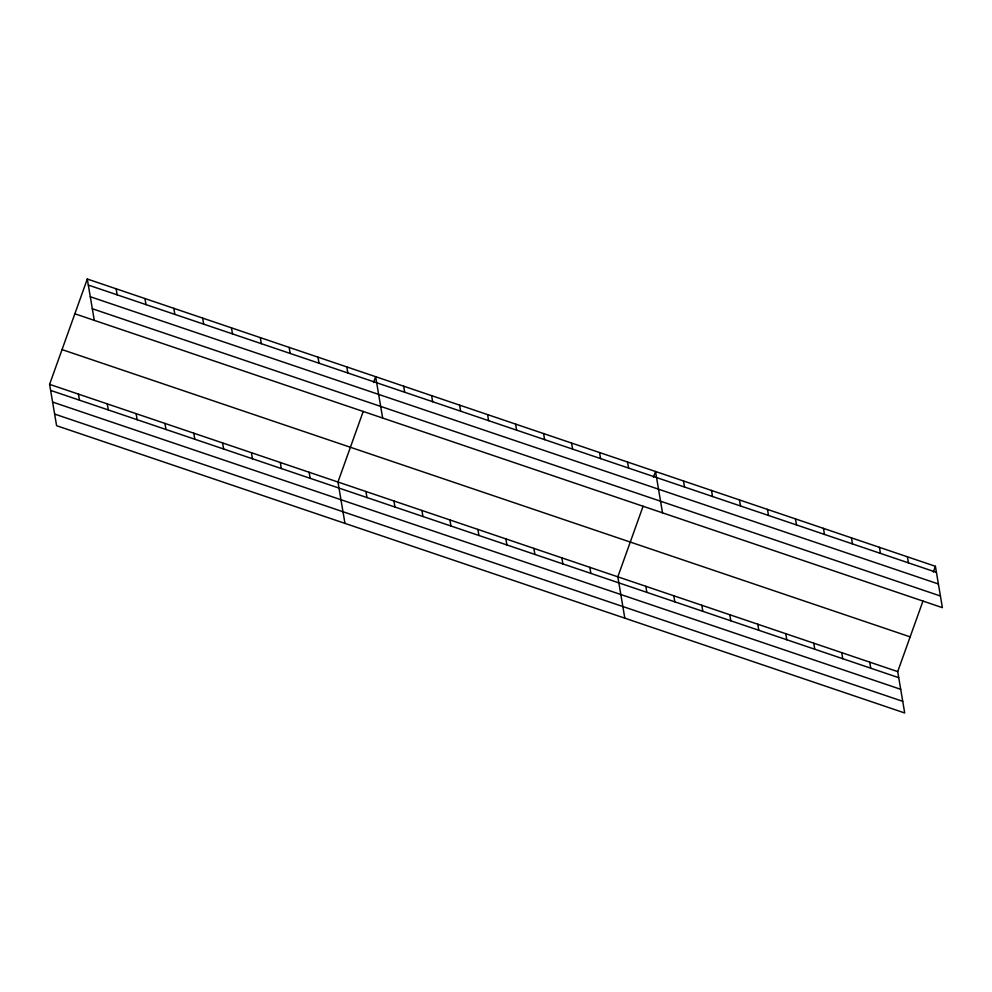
<?xml version="1.0" encoding="UTF-8"?>
<svg xmlns="http://www.w3.org/2000/svg" width="992" height="992" viewBox="0 0 992 992"><rect width="100%" height="100%" fill="white"/><g stroke="black" fill="none" stroke-linecap="round" stroke-linejoin="round"><path stroke-width="1.49" d="M922.969 601.053L897.71 671.621L904.704 712.975L56.594 425.704L49.6 384.35L87.296 279.025L935.406 566.296L942.4 607.65L74.859 313.782M363.208 411.457L337.962 482.025L344.956 523.379M373.575 382.49L375.658 376.7L382.652 418.054M643.089 506.255L617.83 576.823L624.824 618.177M653.455 477.288L655.526 471.498L662.52 512.852M933.336 572.086L935.406 566.296M88.325 285.076L936.423 572.347M90.297 296.732L938.395 583.99M92.318 308.735L940.428 596.006M62.037 349.593L910.148 636.864M49.6 384.35L897.71 671.621M50.629 390.402L898.727 677.672M52.588 402.058L900.699 689.316M54.622 414.061L902.732 701.332M907.42 556.81L908.436 562.861M879.433 547.336L880.45 553.387M851.446 537.85L852.463 543.901M869.724 662.135L870.74 668.186M823.459 528.376L824.476 534.428M841.737 652.662L842.754 658.713M795.472 518.89L796.489 524.942M813.75 643.176L814.767 649.227M767.473 509.417L768.502 515.468M785.751 633.702L786.78 639.753M739.486 499.931L740.516 505.982M757.764 624.216L758.793 630.267M711.5 490.457L712.529 496.508M729.777 614.742L730.806 620.794M683.513 480.971L684.542 487.022M701.79 605.256L702.82 611.308M673.804 595.783L674.833 601.834M627.539 462.012L628.568 468.063M645.817 586.297L646.846 592.348M599.552 452.538L600.582 458.589M571.566 443.052L572.595 449.103M589.843 567.337L590.872 573.388M543.579 433.578L544.608 439.63M561.856 557.864L562.886 563.915M515.592 424.092L516.621 430.144M533.87 548.378L534.886 554.429M487.605 414.619L488.622 420.67M505.883 538.904L506.9 544.955M459.618 405.133L460.635 411.184M477.896 529.418L478.913 535.469M431.632 395.659L432.648 401.71M449.909 519.944L450.926 525.996M403.645 386.173L404.662 392.224M421.922 510.458L422.939 516.51M393.936 500.985L394.952 507.036M346.816 366.928L347.845 372.98M365.949 491.499L366.966 497.55M317.986 357.157L319.002 363.208M289.143 347.398L290.172 353.45M309.12 472.254L310.149 478.305M260.313 337.627L261.33 343.678M280.29 462.483L281.306 468.534M231.471 327.856L232.5 333.907M251.447 452.724L252.476 458.775M202.641 318.085L203.67 324.148M222.617 442.953L223.634 449.004M173.811 308.326L174.828 314.377M193.775 433.182L194.804 439.233M144.968 298.555L145.998 304.606M164.945 423.41L165.962 429.474M116.138 288.784L117.155 294.835M136.102 413.652L137.132 419.703M87.296 279.025L94.29 320.379M107.272 403.88L108.289 409.932M78.43 394.109L79.459 400.16"/></g></svg>
